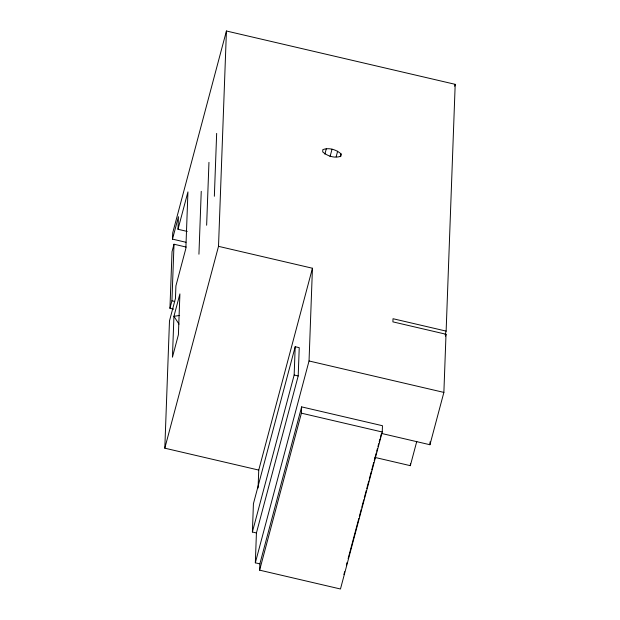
<?xml version="1.0" encoding="UTF-8"?>
<svg xmlns="http://www.w3.org/2000/svg" width="620" height="620" viewBox="0 0 620 620"><rect width="100%" height="100%" fill="white"/><g stroke="black" fill="none" stroke-linecap="round" stroke-linejoin="round"><path stroke-width="0.93" d="M258.083 487.994L258.742 470.076L164.804 448.183L169.485 320.865L175.452 298.437L175.91 285.859L185.861 248.481L187.938 191.898L177.994 229.276L187.232 231.431M173.639 309.147L169.942 308.287L172.027 251.704L174.011 244.226L186.202 247.07M185.961 242.273L172.484 239.126L172.717 232.841L226.424 31L455.196 84.328L446.129 331.103L445.129 334.839M169.942 308.287L171.934 300.816L174.011 244.226M177.994 229.276L178.452 216.706L172.484 239.126M198.935 254.208L201.244 191.332M206.638 225.238L208.956 162.363M214.35 196.269L216.659 133.401M164.804 448.183L218.511 246.342L226.424 31M256.424 532.952L252.387 532.007L253.425 503.711L295.197 346.727L299.235 347.665L298.197 375.96L256.424 532.952L255.332 562.813L259.858 563.867L259.625 570.16L340.465 589L382.238 432.008L382.47 425.723L301.63 406.883L259.858 563.867M252.387 532.007L294.159 375.022L295.197 346.727M259.625 570.16L301.397 413.168L301.63 406.883M255.332 562.813L309.039 360.972L312.441 268.235L218.511 246.342M341.054 153.884L340.969 156.186C334.831 158.526 327.484 156.209 322.733 151.939L322.811 149.629C328.949 147.297 336.296 149.614 341.054 153.884L340.31 156.69M374.914 457.413L410.324 465.667L410.393 463.76M381.447 433.427L429.947 444.734L430.055 441.858M429.947 444.734L443.874 392.406L446.012 334.25L392.902 321.865L393.018 318.719L446.129 331.103M324.872 154.186L326.368 148.583M330.042 156.659L332.026 149.18M336.149 156.814L337.637 151.21M258.742 470.076L312.441 268.235M454.7 86.195L455.196 84.328M343.906 574.531L344.65 571.725M346.386 565.184L347.138 562.379M348.13 558.643L358.825 518.46M359.321 516.592L361.305 509.121M361.809 507.245L363.793 499.774M364.289 497.907L366.281 490.428M366.776 488.56L368.768 481.081M369.264 479.214L371.256 471.743M371.752 469.867L373.736 462.396M374.24 460.528L376.224 453.05M376.72 451.182L377.471 448.376M377.968 446.509L378.712 443.703M379.208 441.835L379.959 439.03M380.455 437.162L381.199 434.364M410.324 465.667L416.787 441.37M445.517 336.118L446.012 334.25M179.614 315.448L173.933 316.324L172.438 357.19L178.397 334.761L179.901 293.896L173.933 316.324L179.017 324.121M171.934 300.816L174.747 301.467M309.039 360.972L443.874 392.406M294.159 375.022L298.197 375.96M301.397 413.168L382.238 432.008"/></g></svg>
